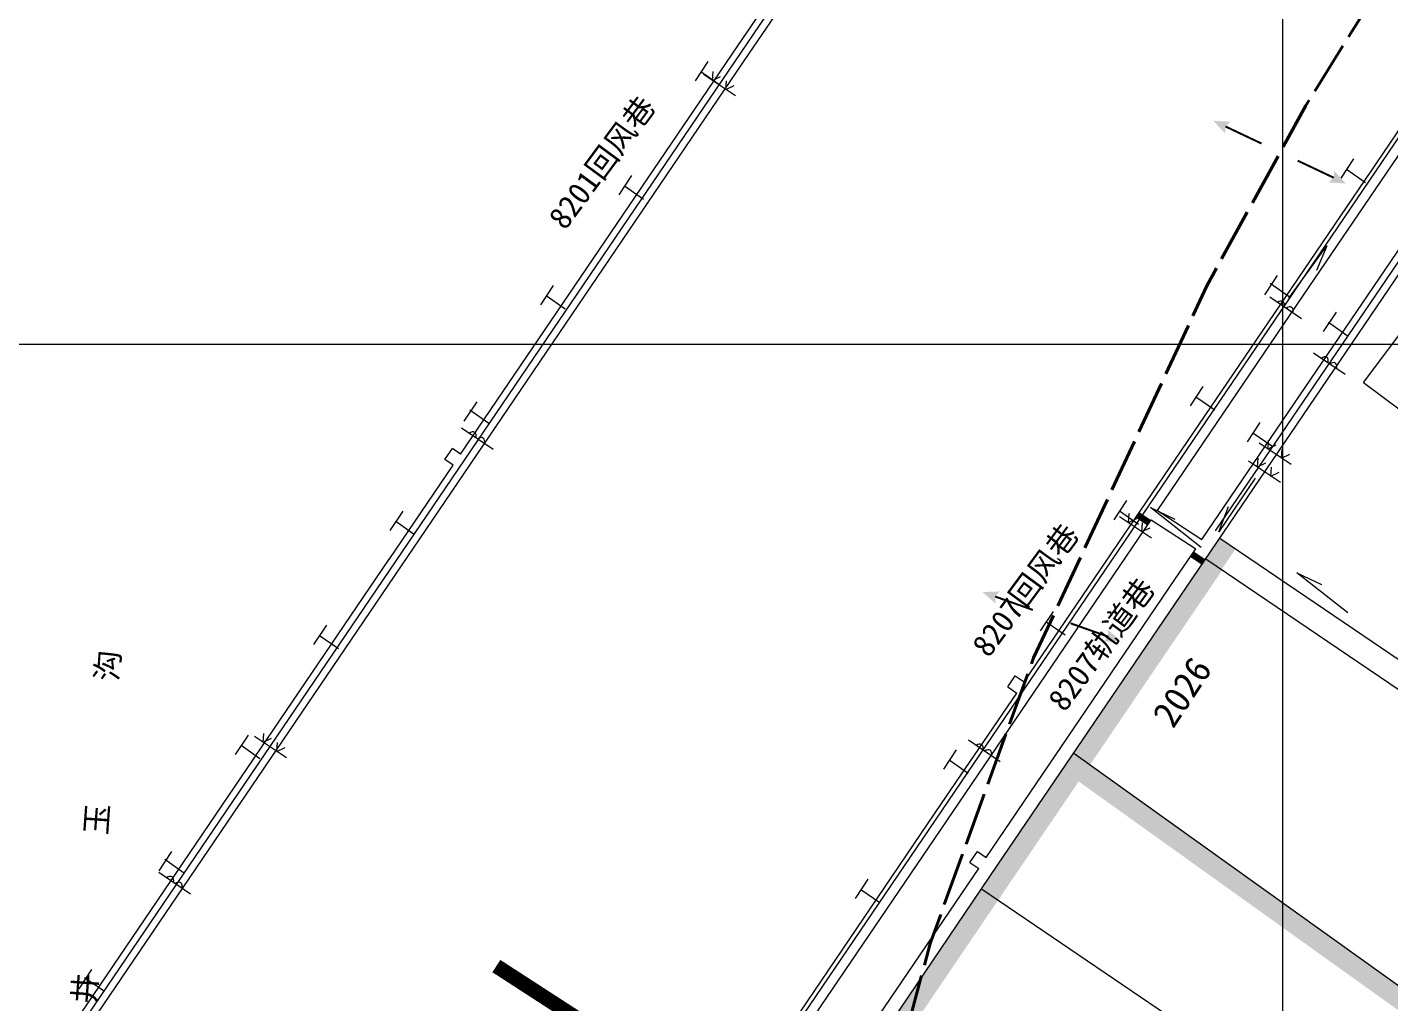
# Model space of a CAD drawing. Header units: inches. Extents: x 19725493 to 19730068, y 4137932 to 4142732.
# Drawn here: x 19727029 to 19727540, y 4140253 to 4140619 of the extents above; entities that cross this region are included whole.
import ezdxf

# ---------------------------------------------------------------- set-up
doc = ezdxf.new("R2010")
doc.units = ezdxf.units.IN
doc.header["$MEASUREMENT"] = 0
doc.linetypes.add('推测向背斜轴', pattern=[0.022, 0.01, -0.002, 0.01])
doc.layers.get('0').update_dxf_attribs({"lineweight": 0})
for name, color, linetype, lineweight in [('主要大巷', 7, 'Continuous', 0), ('图形修饰', 7, 'Continuous', 0), ('工作面回采月份', 7, 'Continuous', 15), ('工作面编号', 7, 'Continuous', 0), ('文字注记', 7, 'Continuous', 0), ('次要巷道', 7, 'Continuous', 0), ('煤巷', 7, 'Continuous', 0), ('经纬网', 7, 'Continuous', 0), ('通风系统图', 7, 'Continuous', 0), ('采区边界线', 7, 'Continuous', 0), ('采空区边界颜色', 7, 'Continuous', 15), ('防尘', 7, 'Continuous', 0)]:
    doc.layers.add(name, color=color, linetype=linetype, lineweight=lineweight)
doc.styles.add('仿宋', font='')
doc.styles.add('宋体', font='')
doc.styles.get('仿宋').set_extended_font_data('仿宋')
doc.styles.get('宋体').set_extended_font_data('宋体')

# ---------------------------------------------------------------- blocks, each defined once
blk = doc.blocks.new('一般背斜轴')
for points in [[(0, 27.5), (2.43, 21.48), (0, 22.5), (-2.43, 21.48)], [(2.43, -21.48), (0, -27.5), (-2.43, -21.48), (0, -22.5)]]:
    blk.add_hatch(color=0).paths.add_polyline_path(points, flags=17)
at = {"color": 0, "const_width": 0.75}
for points in [[(0, 22.5), (0, 7.5)], [(0, -22.5), (0, -7.5)]]:
    blk.add_lwpolyline(points, dxfattribs=at)

msp = doc.modelspace()

# ---------------------------------------------------------------- hatches: boundary and pattern name
at = {"true_color": 0x993300}
msp.add_hatch(color=24, dxfattribs=at).paths.add_polyline_path([(19727471.21, 4140419.46), (19727476.43, 4140427.16), (19727482.39, 4140423.12), (19727477.17, 4140415.42)], flags=17)
at = {"layer": '图形修饰', "true_color": 0xffc800}
msp.add_hatch(color=40, dxfattribs=at).paths.add_polyline_path([(19727421.62, 4140346.4), (19727471.21, 4140419.46), (19727477.42, 4140415.25), (19727427.83, 4140342.19)], flags=17)
at = {"layer": '通风系统图', "true_color": 0xff0000}
for points in [[(19727450.55, 4140434.02), (19727446.23, 4140436.92), (19727444.86, 4140434.89), (19727449.18, 4140431.99)], [(19727471.03, 4140419.24), (19727466.72, 4140422.14), (19727465.35, 4140420.1), (19727469.66, 4140417.2)]]:
    msp.add_hatch(color=1, dxfattribs=at).paths.add_polyline_path(points, flags=17)
at = {"layer": '采空区边界颜色', "true_color": 0x57149c}
msp.add_hatch(color=194, dxfattribs=at).paths.add_polyline_path([(19726956.33, 4139660.9), (19727421.62, 4140346.4), (19727616.83, 4140206.66), (19727152.66, 4139522.8), (19726956.33, 4139660.9), (19726966.68, 4139662.79), (19727150.74, 4139533.33), (19727606.51, 4140204.82), (19727423.51, 4140335.83), (19726966.68, 4139662.79)], flags=17)

# ---------------------------------------------------------------- linework, layer by layer
at = {"layer": '图形修饰', "color": 40, "lineweight": 9, "true_color": 0xffc800}
msp.add_line((19727471.21, 4140419.46), (19727669.79, 4140284.68), dxfattribs=at)
at = {"layer": '工作面回采月份', "color": 24, "lineweight": 9, "true_color": 0x993300}
msp.add_line((19727476.43, 4140427.16), (19727675.01, 4140292.38), dxfattribs=at)
at = {"layer": '次要巷道', "color": 1, "linetype": '推测向背斜轴', "lineweight": 40, "ltscale": 2000, "true_color": 0xff0000, "flags": 128}
msp.add_lwpolyline([(19727329.77, 4139514.28), (19727366.68, 4139637.57), (19727376.44, 4139679.32), (19727383.79, 4139731.59), (19727386.71, 4139784.29), (19727385.66, 4139819.38), (19727381, 4139853.95), (19727340.55, 4140042.23), (19727336.06, 4140076.23), (19727334.99, 4140093.2), (19727335.25, 4140111.5), (19727338.6, 4140148.04), (19727348.38, 4140202.64), (19727367.74, 4140274.98), (19727406.57, 4140382.24), (19727471.63, 4140521.91), (19727508.78, 4140589.6), (19727549.26, 4140654.76), (19727643.4, 4140782.03)], dxfattribs=at)
at = {"layer": '煤巷', "lineweight": 9}
for p, q in [((19727295.53, 4140611.95), (19727414.86, 4140787.76)), ((19727299.88, 4140609.1), (19727419.16, 4140784.84)), ((19727503.58, 4140521.29), (19727607.24, 4140674.01)), ((19727507.88, 4140518.37), (19727611.54, 4140671.09)), ((19727191.5, 4140458.69), (19727295.58, 4140612.02)), ((19727169.05, 4140416.35), (19727299.88, 4140609.1)), ((19727463.92, 4140408.72), (19727580.83, 4140580.97)), ((19727469.77, 4140426.61), (19727576.53, 4140583.89)), ((19727403.05, 4140373.18), (19727503.58, 4140521.29)), ((19727453.03, 4140437.55), (19727507.88, 4140518.37)), ((19727185.63, 4140456.63), (19727188.44, 4140460.77)), ((19727191.5, 4140458.69), (19727188.44, 4140460.77)), ((19727164.7, 4140419.2), (19727188.69, 4140454.55)), ((19727188.69, 4140454.55), (19727185.63, 4140456.63)), ((19727376.36, 4140324.59), (19727450.67, 4140434.08)), ((19727459.62, 4140411.65), (19727467.41, 4140423.13)), ((19727024.37, 4140212.46), (19727164.75, 4140419.27)), ((19727028.67, 4140209.53), (19727169.05, 4140416.35)), ((19727388.79, 4140307.29), (19727459.62, 4140411.65)), ((19727393.09, 4140304.37), (19727463.92, 4140408.72)), ((19727396.85, 4140371.35), (19727399.66, 4140375.48)), ((19727399.66, 4140375.48), (19727403.05, 4140373.18)), ((19727396.85, 4140371.35), (19727400.25, 4140369.04)), ((19727372.05, 4140327.51), (19727400.25, 4140369.04)), ((19727421.62, 4140346.4), (19727616.83, 4140206.66)), ((19727248.71, 4140145.79), (19727372.05, 4140327.51)), ((19727284.53, 4140189.3), (19727376.36, 4140324.59)), ((19727382.67, 4140305.4), (19727385.48, 4140309.54)), ((19727385.48, 4140309.54), (19727388.79, 4140307.29)), ((19727345.16, 4140233.76), (19727393.09, 4140304.37)), ((19727382.67, 4140305.4), (19727385.98, 4140303.15)), ((19727340.86, 4140236.68), (19727385.98, 4140303.15)), ((19727387.08, 4140295.52), (19727585.66, 4140160.73))]:
    msp.add_line(p, q, dxfattribs=at)
at = {"layer": '煤巷', "lineweight": 9, "flags": 128}
for points in [[(19727453.03, 4140437.55), (19727469.77, 4140426.61)], [(19727450.67, 4140434.08), (19727467.41, 4140423.13)]]:
    msp.add_lwpolyline(points, dxfattribs=at)
at = {"layer": '经纬网', "color": 18, "lineweight": 9, "true_color": 0x260000, "flags": 128}
for points in [[(19727500.09, 4138000), (19727500.09, 4142500)], [(19725999.81, 4140500), (19730000, 4140500)]]:
    msp.add_lwpolyline(points, dxfattribs=at)
at = {"layer": '通风系统图', "color": 5, "linetype": 'Continuous', "lineweight": 20, "true_color": 0x0000ff}
for p, q in [((19727502.42, 4140517.27), (19727516.7, 4140536.94)), ((19727502.42, 4140517.27), (19727516.7, 4140536.94)), ((19727502.42, 4140517.27), (19727516.7, 4140536.94)), ((19727502.42, 4140517.27), (19727516.7, 4140536.94)), ((19727516.7, 4140536.94), (19727512.74, 4140527.58)), ((19727516.7, 4140536.94), (19727512.74, 4140527.58)), ((19727516.7, 4140536.94), (19727512.74, 4140527.58)), ((19727516.7, 4140536.94), (19727512.74, 4140527.58)), ((19727450.4, 4140438.67), (19727459.6, 4140434.35)), ((19727469.5, 4140423.64), (19727450.4, 4140438.67)), ((19727505.39, 4140414.12), (19727514.59, 4140409.8)), ((19727524.49, 4140399.09), (19727505.39, 4140414.12))]:
    msp.add_line(p, q, dxfattribs=at)
at = {"layer": '通风系统图', "linetype": 'Continuous'}
msp.add_line((19727530.46, 4140485.64), (19727609.98, 4140425.97), dxfattribs=at)
at = {"layer": '通风系统图', "color": 1, "linetype": 'Continuous', "lineweight": 20, "true_color": 0xff0000}
for p, q in [((19727489.7, 4140449.71), (19727476.15, 4140429.54)), ((19727476.15, 4140429.54), (19727479.77, 4140439.03))]:
    msp.add_line(p, q, dxfattribs=at)
at = {"layer": '通风系统图', "linetype": 'Continuous', "flags": 128}
msp.add_lwpolyline([(19727530.46, 4140485.64), (19727651.82, 4140647.37), (19727731.34, 4140587.71), (19727609.98, 4140425.97)], dxfattribs=at)
at = {"layer": '防尘', "color": 5, "linetype": 'Continuous', "lineweight": 20, "true_color": 0x0000ff}
for p, q in [((19726999.35, 4140171.2), (19727429.48, 4140805.02)), ((19726999.35, 4140171.2), (19727429.48, 4140805.02)), ((19726999.35, 4140171.2), (19727429.48, 4140805.02)), ((19726999.35, 4140171.2), (19727429.48, 4140805.02)), ((19726927.15, 4139669.15), (19727657.5, 4140745.4)), ((19726927.15, 4139669.15), (19727657.5, 4140745.4)), ((19726927.15, 4139669.15), (19727657.5, 4140745.4)), ((19726927.15, 4139669.15), (19727657.5, 4140745.4)), ((19727474.91, 4140429.94), (19727679.39, 4140731.05))]:
    msp.add_line(p, q, dxfattribs=at)
at = {"layer": '防尘', "color": 7, "linetype": 'Continuous', "lineweight": 15}
for p, q in [((19727279.65, 4140598.83), (19727284.46, 4140606.1)), ((19727279.65, 4140598.83), (19727284.46, 4140606.1)), ((19727279.65, 4140598.83), (19727284.46, 4140606.1)), ((19727279.65, 4140598.83), (19727284.46, 4140606.1)), ((19727288.81, 4140597.18), (19727281.71, 4140602.15)), ((19727288.81, 4140597.18), (19727281.71, 4140602.15)), ((19727288.81, 4140597.18), (19727281.71, 4140602.15)), ((19727288.81, 4140597.18), (19727281.71, 4140602.15)), ((19727294.66, 4140593.14), (19727282.7, 4140601.14)), ((19727294.66, 4140593.14), (19727282.7, 4140601.14)), ((19727294.66, 4140593.14), (19727282.7, 4140601.14)), ((19727294.66, 4140593.14), (19727282.7, 4140601.14)), ((19727286.01, 4140598.99), (19727286.25, 4140602.28)), ((19727286.01, 4140598.99), (19727286.25, 4140602.28)), ((19727286.01, 4140598.99), (19727286.25, 4140602.28)), ((19727286.01, 4140598.99), (19727286.25, 4140602.28)), ((19727286.01, 4140598.99), (19727289.12, 4140600.47)), ((19727286.01, 4140598.99), (19727289.12, 4140600.47)), ((19727286.01, 4140598.99), (19727289.12, 4140600.47)), ((19727286.01, 4140598.99), (19727289.12, 4140600.47)), ((19727291.06, 4140595.54), (19727291.3, 4140598.83)), ((19727291.06, 4140595.54), (19727291.3, 4140598.83)), ((19727291.06, 4140595.54), (19727291.3, 4140598.83)), ((19727291.06, 4140595.54), (19727291.3, 4140598.83)), ((19727291.06, 4140595.54), (19727294.17, 4140597.02)), ((19727291.06, 4140595.54), (19727294.17, 4140597.02)), ((19727291.06, 4140595.54), (19727294.17, 4140597.02)), ((19727291.06, 4140595.54), (19727294.17, 4140597.02)), ((19727521.99, 4140562.25), (19727526.8, 4140569.52)), ((19727521.99, 4140562.25), (19727526.8, 4140569.52)), ((19727521.99, 4140562.25), (19727526.8, 4140569.52)), ((19727521.99, 4140562.25), (19727526.8, 4140569.52)), ((19727531.15, 4140560.6), (19727524.05, 4140565.57)), ((19727531.15, 4140560.6), (19727524.05, 4140565.57)), ((19727531.15, 4140560.6), (19727524.05, 4140565.57)), ((19727531.15, 4140560.6), (19727524.05, 4140565.57)), ((19727251.02, 4140555.99), (19727255.83, 4140563.26)), ((19727251.02, 4140555.99), (19727255.83, 4140563.26)), ((19727251.02, 4140555.99), (19727255.83, 4140563.26)), ((19727251.02, 4140555.99), (19727255.83, 4140563.26)), ((19727260.18, 4140554.34), (19727253.08, 4140559.31)), ((19727260.18, 4140554.34), (19727253.08, 4140559.31)), ((19727260.18, 4140554.34), (19727253.08, 4140559.31)), ((19727260.18, 4140554.34), (19727253.08, 4140559.31)), ((19727493.32, 4140518.53), (19727498.14, 4140525.79)), ((19727493.32, 4140518.53), (19727498.14, 4140525.79)), ((19727493.32, 4140518.53), (19727498.14, 4140525.79)), ((19727493.32, 4140518.53), (19727498.14, 4140525.79)), ((19727221.57, 4140514.75), (19727226.39, 4140522.02)), ((19727221.57, 4140514.75), (19727226.39, 4140522.02)), ((19727221.57, 4140514.75), (19727226.39, 4140522.02)), ((19727221.57, 4140514.75), (19727226.39, 4140522.02)), ((19727502.52, 4140517.76), (19727495.42, 4140522.73)), ((19727502.52, 4140517.76), (19727495.42, 4140522.73)), ((19727502.52, 4140517.76), (19727495.42, 4140522.73)), ((19727502.52, 4140517.76), (19727495.42, 4140522.73)), ((19727230.74, 4140513.1), (19727223.64, 4140518.07)), ((19727230.74, 4140513.1), (19727223.64, 4140518.07)), ((19727230.74, 4140513.1), (19727223.64, 4140518.07)), ((19727230.74, 4140513.1), (19727223.64, 4140518.07)), ((19727507.13, 4140509.48), (19727495.21, 4140517.56)), ((19727507.13, 4140509.48), (19727495.21, 4140517.56)), ((19727507.13, 4140509.48), (19727495.21, 4140517.56)), ((19727507.13, 4140509.48), (19727495.21, 4140517.56)), ((19727515.43, 4140504.68), (19727520.24, 4140511.95)), ((19727515.43, 4140504.68), (19727520.24, 4140511.95)), ((19727515.43, 4140504.68), (19727520.24, 4140511.95)), ((19727515.43, 4140504.68), (19727520.24, 4140511.95)), ((19727524.31, 4140503.16), (19727517.21, 4140508.13)), ((19727524.31, 4140503.16), (19727517.21, 4140508.13)), ((19727524.31, 4140503.16), (19727517.21, 4140508.13)), ((19727524.31, 4140503.16), (19727517.21, 4140508.13)), ((19727523.54, 4140488.55), (19727511.61, 4140496.63)), ((19727523.54, 4140488.55), (19727511.61, 4140496.63)), ((19727523.54, 4140488.55), (19727511.61, 4140496.63)), ((19727523.54, 4140488.55), (19727511.61, 4140496.63)), ((19727465.44, 4140476.82), (19727470.25, 4140484.08)), ((19727465.44, 4140476.82), (19727470.25, 4140484.08)), ((19727465.44, 4140476.82), (19727470.25, 4140484.08)), ((19727465.44, 4140476.82), (19727470.25, 4140484.08)), ((19727192.91, 4140471.03), (19727197.73, 4140478.3)), ((19727192.91, 4140471.03), (19727197.73, 4140478.3)), ((19727192.91, 4140471.03), (19727197.73, 4140478.3)), ((19727192.91, 4140471.03), (19727197.73, 4140478.3)), ((19727474.6, 4140475.17), (19727467.5, 4140480.14)), ((19727474.6, 4140475.17), (19727467.5, 4140480.14)), ((19727474.6, 4140475.17), (19727467.5, 4140480.14)), ((19727474.6, 4140475.17), (19727467.5, 4140480.14)), ((19727202.1, 4140470.26), (19727195.01, 4140475.24)), ((19727202.1, 4140470.26), (19727195.01, 4140475.24)), ((19727202.1, 4140470.26), (19727195.01, 4140475.24)), ((19727202.1, 4140470.26), (19727195.01, 4140475.24)), ((19727203.71, 4140460.4), (19727191.79, 4140468.48)), ((19727203.71, 4140460.4), (19727191.79, 4140468.48)), ((19727203.71, 4140460.4), (19727191.79, 4140468.48)), ((19727203.71, 4140460.4), (19727191.79, 4140468.48)), ((19727486.85, 4140463.3), (19727491.67, 4140470.57)), ((19727486.85, 4140463.3), (19727491.67, 4140470.57)), ((19727486.85, 4140463.3), (19727491.67, 4140470.57)), ((19727486.85, 4140463.3), (19727491.67, 4140470.57)), ((19727496.01, 4140461.65), (19727488.92, 4140466.62)), ((19727496.01, 4140461.65), (19727488.92, 4140466.62)), ((19727496.01, 4140461.65), (19727488.92, 4140466.62)), ((19727496.01, 4140461.65), (19727488.92, 4140466.62)), ((19727503.21, 4140454.83), (19727491.24, 4140462.84)), ((19727503.21, 4140454.83), (19727491.24, 4140462.84)), ((19727503.21, 4140454.83), (19727491.24, 4140462.84)), ((19727503.21, 4140454.83), (19727491.24, 4140462.84)), ((19727494.56, 4140460.68), (19727494.8, 4140463.97)), ((19727494.56, 4140460.68), (19727494.8, 4140463.97)), ((19727494.56, 4140460.68), (19727494.8, 4140463.97)), ((19727494.56, 4140460.68), (19727494.8, 4140463.97)), ((19727494.56, 4140460.68), (19727497.66, 4140462.16)), ((19727494.56, 4140460.68), (19727497.66, 4140462.16)), ((19727494.56, 4140460.68), (19727497.66, 4140462.16)), ((19727494.56, 4140460.68), (19727497.66, 4140462.16)), ((19727499.61, 4140457.23), (19727499.85, 4140460.52)), ((19727499.61, 4140457.23), (19727499.85, 4140460.52)), ((19727499.61, 4140457.23), (19727499.85, 4140460.52)), ((19727499.61, 4140457.23), (19727499.85, 4140460.52)), ((19727499.61, 4140457.23), (19727502.72, 4140458.71)), ((19727499.61, 4140457.23), (19727502.72, 4140458.71)), ((19727499.61, 4140457.23), (19727502.72, 4140458.71)), ((19727499.61, 4140457.23), (19727502.72, 4140458.71)), ((19727499.26, 4140448.07), (19727487.29, 4140456.08)), ((19727499.26, 4140448.07), (19727487.29, 4140456.08)), ((19727499.26, 4140448.07), (19727487.29, 4140456.08)), ((19727499.26, 4140448.07), (19727487.29, 4140456.08)), ((19727490.61, 4140453.92), (19727490.85, 4140457.21)), ((19727490.61, 4140453.92), (19727490.85, 4140457.21)), ((19727490.61, 4140453.92), (19727490.85, 4140457.21)), ((19727490.61, 4140453.92), (19727490.85, 4140457.21)), ((19727490.61, 4140453.92), (19727493.71, 4140455.4)), ((19727490.61, 4140453.92), (19727493.71, 4140455.4)), ((19727490.61, 4140453.92), (19727493.71, 4140455.4)), ((19727490.61, 4140453.92), (19727493.71, 4140455.4)), ((19727495.66, 4140450.47), (19727495.9, 4140453.76)), ((19727495.66, 4140450.47), (19727495.9, 4140453.76)), ((19727495.66, 4140450.47), (19727495.9, 4140453.76)), ((19727495.66, 4140450.47), (19727495.9, 4140453.76)), ((19727495.66, 4140450.47), (19727498.76, 4140451.95)), ((19727495.66, 4140450.47), (19727498.76, 4140451.95)), ((19727495.66, 4140450.47), (19727498.76, 4140451.95)), ((19727495.66, 4140450.47), (19727498.76, 4140451.95)), ((19727165.11, 4140430.08), (19727169.92, 4140437.35)), ((19727165.11, 4140430.08), (19727169.92, 4140437.35)), ((19727165.11, 4140430.08), (19727169.92, 4140437.35)), ((19727165.11, 4140430.08), (19727169.92, 4140437.35)), ((19727436.81, 4140433.98), (19727441.62, 4140441.25)), ((19727436.81, 4140433.98), (19727441.62, 4140441.25)), ((19727436.81, 4140433.98), (19727441.62, 4140441.25)), ((19727436.81, 4140433.98), (19727441.62, 4140441.25)), ((19727445.97, 4140432.33), (19727438.87, 4140437.3)), ((19727445.97, 4140432.33), (19727438.87, 4140437.3)), ((19727445.97, 4140432.33), (19727438.87, 4140437.3)), ((19727445.97, 4140432.33), (19727438.87, 4140437.3)), ((19727174.27, 4140428.43), (19727167.17, 4140433.4)), ((19727174.27, 4140428.43), (19727167.17, 4140433.4)), ((19727174.27, 4140428.43), (19727167.17, 4140433.4)), ((19727174.27, 4140428.43), (19727167.17, 4140433.4)), ((19727450.85, 4140427.21), (19727438.88, 4140435.22)), ((19727450.85, 4140427.21), (19727438.88, 4140435.22)), ((19727450.85, 4140427.21), (19727438.88, 4140435.22)), ((19727450.85, 4140427.21), (19727438.88, 4140435.22)), ((19727442.19, 4140433.06), (19727442.44, 4140436.36)), ((19727442.19, 4140433.06), (19727442.44, 4140436.36)), ((19727442.19, 4140433.06), (19727442.44, 4140436.36)), ((19727442.19, 4140433.06), (19727442.44, 4140436.36)), ((19727442.19, 4140433.06), (19727445.3, 4140434.54)), ((19727442.19, 4140433.06), (19727445.3, 4140434.54)), ((19727442.19, 4140433.06), (19727445.3, 4140434.54)), ((19727442.19, 4140433.06), (19727445.3, 4140434.54)), ((19727447.25, 4140429.61), (19727447.49, 4140432.91)), ((19727447.25, 4140429.61), (19727447.49, 4140432.91)), ((19727447.25, 4140429.61), (19727447.49, 4140432.91)), ((19727447.25, 4140429.61), (19727447.49, 4140432.91)), ((19727447.25, 4140429.61), (19727450.35, 4140431.09)), ((19727447.25, 4140429.61), (19727450.35, 4140431.09)), ((19727447.25, 4140429.61), (19727450.35, 4140431.09)), ((19727447.25, 4140429.61), (19727450.35, 4140431.09)), ((19727409.21, 4140392.36), (19727414.03, 4140399.63)), ((19727409.21, 4140392.36), (19727414.03, 4140399.63)), ((19727409.21, 4140392.36), (19727414.03, 4140399.63)), ((19727409.21, 4140392.36), (19727414.03, 4140399.63)), ((19727136.48, 4140387.24), (19727141.29, 4140394.51)), ((19727136.48, 4140387.24), (19727141.29, 4140394.51)), ((19727136.48, 4140387.24), (19727141.29, 4140394.51)), ((19727136.48, 4140387.24), (19727141.29, 4140394.51)), ((19727418.37, 4140390.71), (19727411.27, 4140395.68)), ((19727418.37, 4140390.71), (19727411.27, 4140395.68)), ((19727418.37, 4140390.71), (19727411.27, 4140395.68)), ((19727418.37, 4140390.71), (19727411.27, 4140395.68)), ((19727145.64, 4140385.59), (19727138.54, 4140390.56)), ((19727145.64, 4140385.59), (19727138.54, 4140390.56)), ((19727145.64, 4140385.59), (19727138.54, 4140390.56)), ((19727145.64, 4140385.59), (19727138.54, 4140390.56)), ((19727107.03, 4140346), (19727111.85, 4140353.27)), ((19727107.03, 4140346), (19727111.85, 4140353.27)), ((19727107.03, 4140346), (19727111.85, 4140353.27)), ((19727107.03, 4140346), (19727111.85, 4140353.27)), ((19727126.12, 4140344.72), (19727114.15, 4140352.73)), ((19727126.12, 4140344.72), (19727114.15, 4140352.73)), ((19727126.12, 4140344.72), (19727114.15, 4140352.73)), ((19727126.12, 4140344.72), (19727114.15, 4140352.73)), ((19727117.47, 4140350.57), (19727117.71, 4140353.86)), ((19727117.47, 4140350.57), (19727117.71, 4140353.86)), ((19727117.47, 4140350.57), (19727117.71, 4140353.86)), ((19727117.47, 4140350.57), (19727117.71, 4140353.86)), ((19727117.47, 4140350.57), (19727120.57, 4140352.05)), ((19727117.47, 4140350.57), (19727120.57, 4140352.05)), ((19727117.47, 4140350.57), (19727120.57, 4140352.05)), ((19727117.47, 4140350.57), (19727120.57, 4140352.05)), ((19727122.52, 4140347.12), (19727122.76, 4140350.41)), ((19727122.52, 4140347.12), (19727122.76, 4140350.41)), ((19727122.52, 4140347.12), (19727122.76, 4140350.41)), ((19727122.52, 4140347.12), (19727122.76, 4140350.41)), ((19727394.02, 4140343.25), (19727382.1, 4140351.32)), ((19727394.02, 4140343.25), (19727382.1, 4140351.32)), ((19727394.02, 4140343.25), (19727382.1, 4140351.32)), ((19727394.02, 4140343.25), (19727382.1, 4140351.32)), ((19727116.19, 4140344.35), (19727109.1, 4140349.32)), ((19727116.19, 4140344.35), (19727109.1, 4140349.32)), ((19727116.19, 4140344.35), (19727109.1, 4140349.32)), ((19727116.19, 4140344.35), (19727109.1, 4140349.32)), ((19727122.52, 4140347.12), (19727125.62, 4140348.6)), ((19727122.52, 4140347.12), (19727125.62, 4140348.6)), ((19727122.52, 4140347.12), (19727125.62, 4140348.6)), ((19727122.52, 4140347.12), (19727125.62, 4140348.6)), ((19727372.88, 4140340.5), (19727377.69, 4140347.77)), ((19727372.88, 4140340.5), (19727377.69, 4140347.77)), ((19727372.88, 4140340.5), (19727377.69, 4140347.77)), ((19727372.88, 4140340.5), (19727377.69, 4140347.77)), ((19727382.04, 4140338.85), (19727374.94, 4140343.82)), ((19727382.04, 4140338.85), (19727374.94, 4140343.82)), ((19727382.04, 4140338.85), (19727374.94, 4140343.82)), ((19727382.04, 4140338.85), (19727374.94, 4140343.82)), ((19727078.37, 4140302.28), (19727083.18, 4140309.55)), ((19727078.37, 4140302.28), (19727083.18, 4140309.55)), ((19727078.37, 4140302.28), (19727083.18, 4140309.55)), ((19727078.37, 4140302.28), (19727083.18, 4140309.55)), ((19727087.56, 4140301.51), (19727080.46, 4140306.49)), ((19727087.56, 4140301.51), (19727080.46, 4140306.49)), ((19727087.56, 4140301.51), (19727080.46, 4140306.49)), ((19727087.56, 4140301.51), (19727080.46, 4140306.49)), ((19727090.18, 4140293.54), (19727078.26, 4140301.61)), ((19727090.18, 4140293.54), (19727078.26, 4140301.61)), ((19727090.18, 4140293.54), (19727078.26, 4140301.61)), ((19727090.18, 4140293.54), (19727078.26, 4140301.61)), ((19727339.71, 4140291.89), (19727344.52, 4140299.16)), ((19727339.71, 4140291.89), (19727344.52, 4140299.16)), ((19727339.71, 4140291.89), (19727344.52, 4140299.16)), ((19727339.71, 4140291.89), (19727344.52, 4140299.16)), ((19727348.87, 4140290.24), (19727341.77, 4140295.21)), ((19727348.87, 4140290.24), (19727341.77, 4140295.21)), ((19727348.87, 4140290.24), (19727341.77, 4140295.21)), ((19727348.87, 4140290.24), (19727341.77, 4140295.21)), ((19727048.3, 4140257.97), (19727053.11, 4140265.24)), ((19727048.3, 4140257.97), (19727053.11, 4140265.24)), ((19727048.3, 4140257.97), (19727053.11, 4140265.24)), ((19727048.3, 4140257.97), (19727053.11, 4140265.24)), ((19727057.49, 4140257.21), (19727050.39, 4140262.18)), ((19727057.49, 4140257.21), (19727050.39, 4140262.18)), ((19727057.49, 4140257.21), (19727050.39, 4140262.18)), ((19727057.49, 4140257.21), (19727050.39, 4140262.18))]:
    msp.add_line(p, q, dxfattribs=at)
for centre in [(19727498.64, 4140513.61), (19727498.64, 4140513.61), (19727498.64, 4140513.61), (19727498.64, 4140513.61), (19727501.84, 4140511.45), (19727501.84, 4140511.45), (19727501.84, 4140511.45), (19727501.84, 4140511.45), (19727515.05, 4140492.68), (19727515.05, 4140492.68), (19727515.05, 4140492.68), (19727515.05, 4140492.68), (19727518.24, 4140490.52), (19727518.24, 4140490.52), (19727518.24, 4140490.52), (19727518.24, 4140490.52), (19727195.22, 4140464.53), (19727195.22, 4140464.53), (19727195.22, 4140464.53), (19727195.22, 4140464.53), (19727198.41, 4140462.37), (19727198.41, 4140462.37), (19727198.41, 4140462.37), (19727198.41, 4140462.37), (19727385.53, 4140347.38), (19727385.53, 4140347.38), (19727385.53, 4140347.38), (19727385.53, 4140347.38), (19727388.73, 4140345.21), (19727388.73, 4140345.21), (19727388.73, 4140345.21), (19727388.73, 4140345.21), (19727081.69, 4140297.67), (19727081.69, 4140297.67), (19727081.69, 4140297.67), (19727081.69, 4140297.67), (19727084.88, 4140295.5), (19727084.88, 4140295.5), (19727084.88, 4140295.5), (19727084.88, 4140295.5)]:
    msp.add_ellipse(centre, major_axis=(1.59, 2.34), ratio=0.616162, start_param=5.207066, end_param=7.359305, dxfattribs=at)

# ---------------------------------------------------------------- block references
at = {"layer": '次要巷道', "color": 1, "true_color": 0xff0000}
for p, rotation in [((19727498.9, 4140572.08), 244.6599248488128), ((19727413.36, 4140397.72), 250.4596680541604)]:
    msp.add_blockref('一般背斜轴', p, dxfattribs=dict(at, rotation=rotation))

# ---------------------------------------------------------------- texts
at = {"layer": '主要大巷', "color": 18, "true_color": 0x260000, "style": '仿宋'}
for s, p in [('8201回风巷', (19727230.78, 4140542.41)), ('8207回风巷', (19727389.72, 4140381.89)), ('8207轨道巷', (19727418.24, 4140361.51))]:
    msp.add_text(s, height=8.5, rotation=53.5699, dxfattribs=at).set_placement(p)
at = {"layer": '工作面编号', "color": 7, "style": '宋体'}
msp.add_text('2026', height=10, rotation=56.5843, dxfattribs=at).set_placement((19727458.95, 4140355.31))
at = {"layer": '文字注记', "color": 7, "style": '仿宋'}
msp.add_text('井         玉        沟       ', height=8.5, rotation=85.9706, dxfattribs=at).set_placement((19727054.31, 4140252.1))
at = {"layer": '采区边界线', "color": 1, "true_color": 0xff0000, "style": '宋体'}
msp.add_text('二采区', height=50, rotation=327.0589, dxfattribs=at).set_placement((19727172.51, 4140234.2))

doc.saveas('drawing.dxf')
